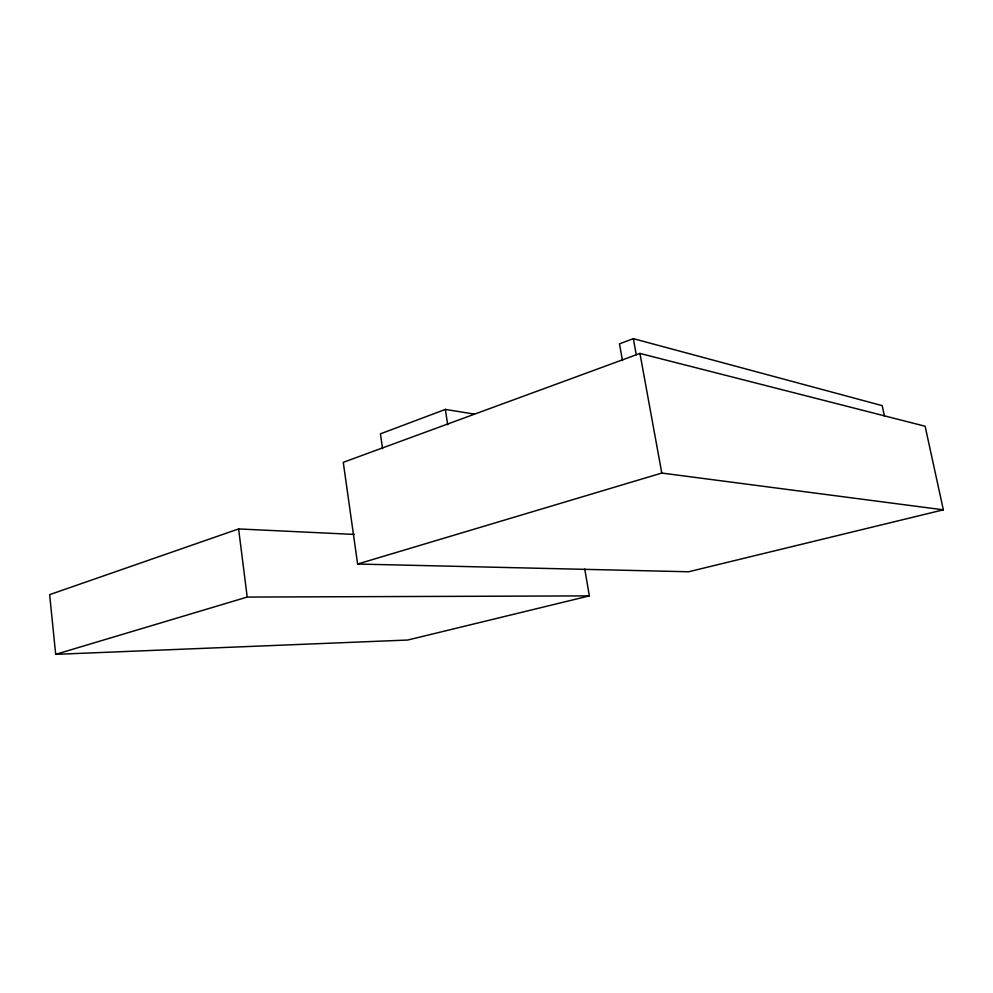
<?xml version="1.0" encoding="UTF-8"?>
<svg xmlns="http://www.w3.org/2000/svg" width="993" height="993" viewBox="0 0 993 993"><rect width="100%" height="100%" fill="white"/><g stroke="black" fill="none" stroke-linecap="round" stroke-linejoin="round"><path stroke-width="1.49" d="M474.12 414.069L445.336 409.414L380.418 433.842L382.578 448.6M884.428 416.055L882.206 405.64L633.335 338.65L619.483 343.863L622.487 360.546M639.951 353.434L343.268 462.341L357.617 564.036L688.571 571.769L943.35 509.831L925.116 426.233L639.951 353.434L661.785 473.053L943.35 509.831M354.364 534.433L238.605 528.934L49.65 594.646L55.682 654.35L407.726 640.038L589.333 595.887L584.765 569.051M55.682 654.35L247.207 597.066L589.333 595.887M357.617 564.036L661.785 473.053M633.335 338.65L636.252 354.687M445.336 409.414L447.706 424.719M238.605 528.934L247.207 597.066"/></g></svg>
